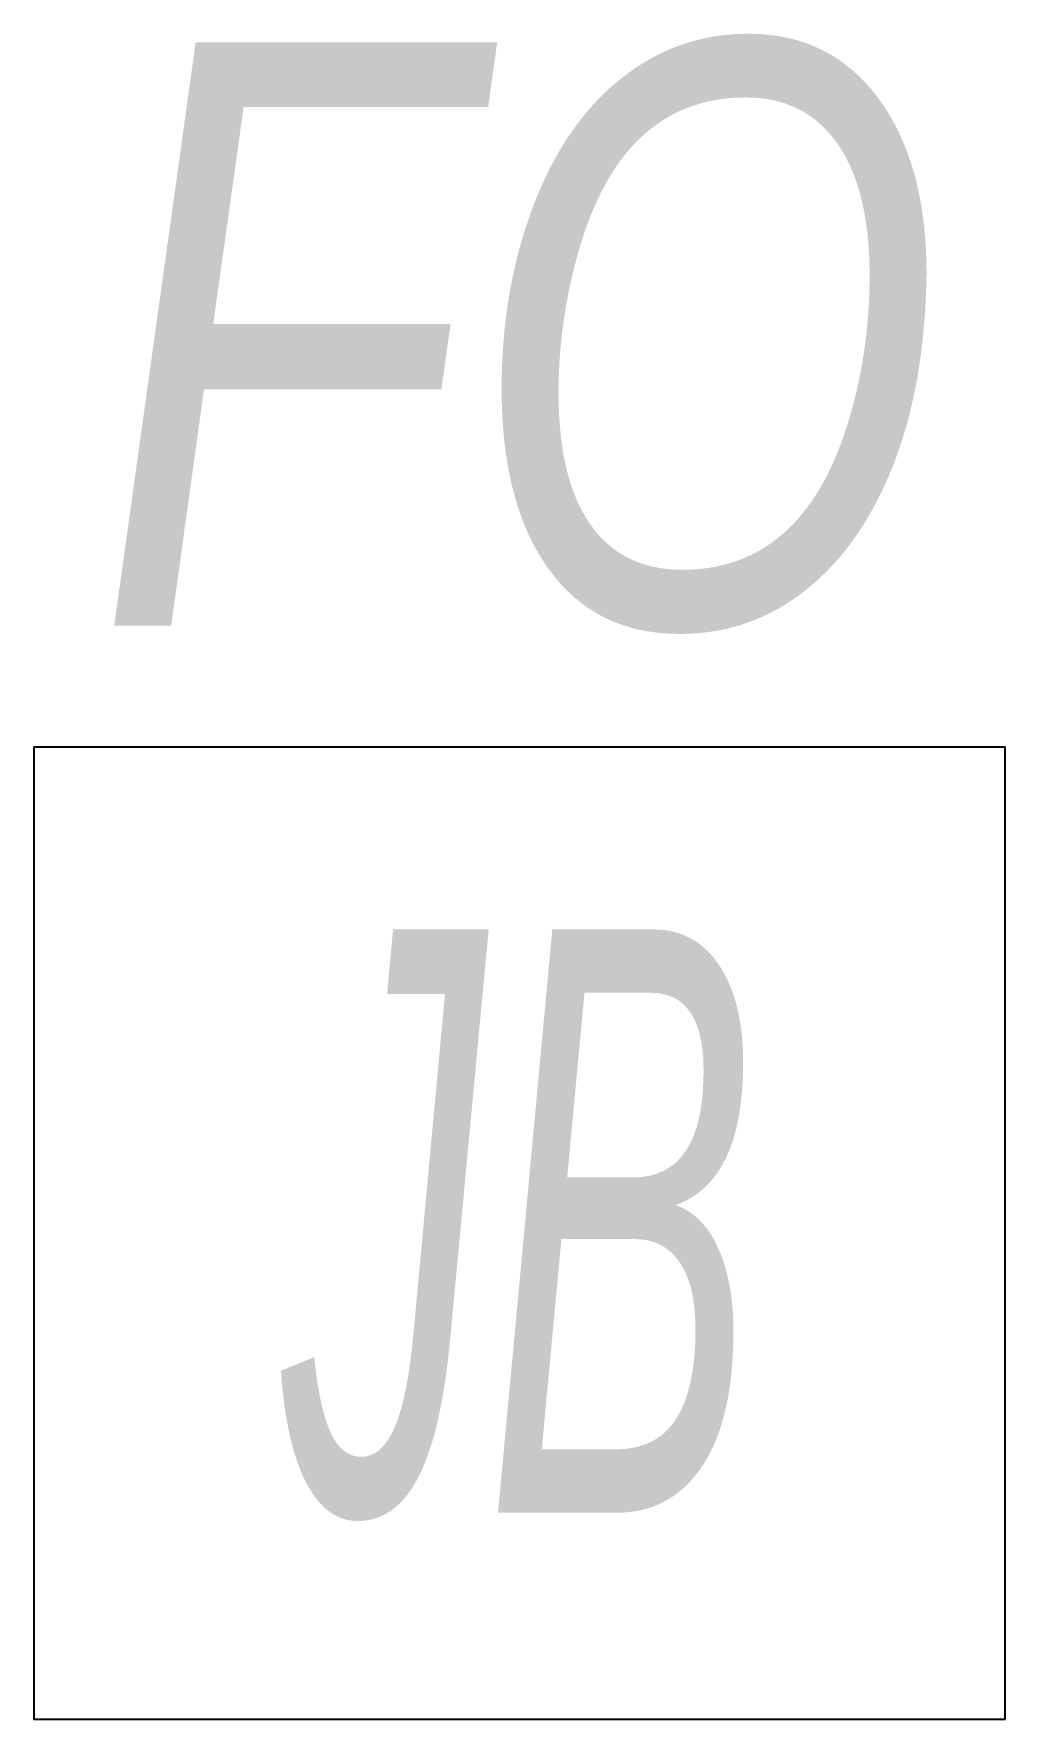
# Model space of a CAD drawing. Extents: x -2 to 2, y -2 to 4.94.
import ezdxf
from ezdxf.enums import TextEntityAlignment as Align

# ---------------------------------------------------------------- set-up
doc = ezdxf.new("R2010")
doc.units = 0
doc.header["$LTSCALE"] = 0.01
doc.header["$MEASUREMENT"] = 0
doc.layers.get('0').update_dxf_attribs({"lineweight": 20})
doc.styles.add('COA_Proposed', font='ariali.ttf', dxfattribs={"height": 2.4})

msp = doc.modelspace()

# ---------------------------------------------------------------- linework, layer by layer
at = {"color": 0, "linetype": 'ByBlock', "lineweight": -2, "flags": 128}
msp.add_lwpolyline([(2, -2), (2, 2), (-2, 2), (-2, -2)], close=True, dxfattribs=at)

# ---------------------------------------------------------------- texts
at = {"color": 0, "linetype": 'ByBlock', "lineweight": -2, "style": 'COA_Proposed'}
for s, width, p in [('FO', 0.75, (0, 2.5)), ('JB', 0.5, (0, -1.15))]:
    msp.add_text(s, height=2.4, dxfattribs=dict(at, width=width)).set_placement(p, align=Align.CENTER)

doc.saveas('drawing.dxf')
